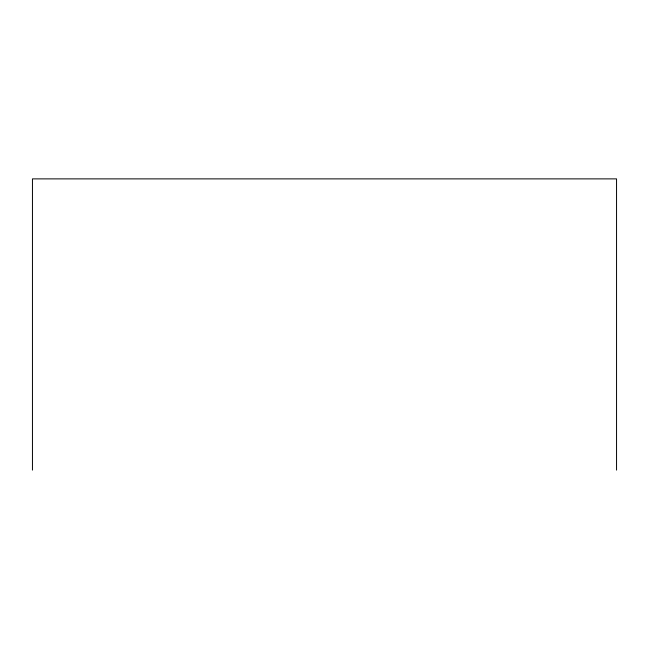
<?xml version="1.0" encoding="UTF-8"?>
<svg xmlns="http://www.w3.org/2000/svg" width="649" height="649" viewBox="0 0 649 649"><rect width="100%" height="100%" fill="white"/><g stroke="black" fill="none" stroke-linecap="round" stroke-linejoin="round"><path stroke-width="0.97" d="M616.55 470.119L616.55 178.881L32.45 178.881L32.45 470.119"/></g></svg>
